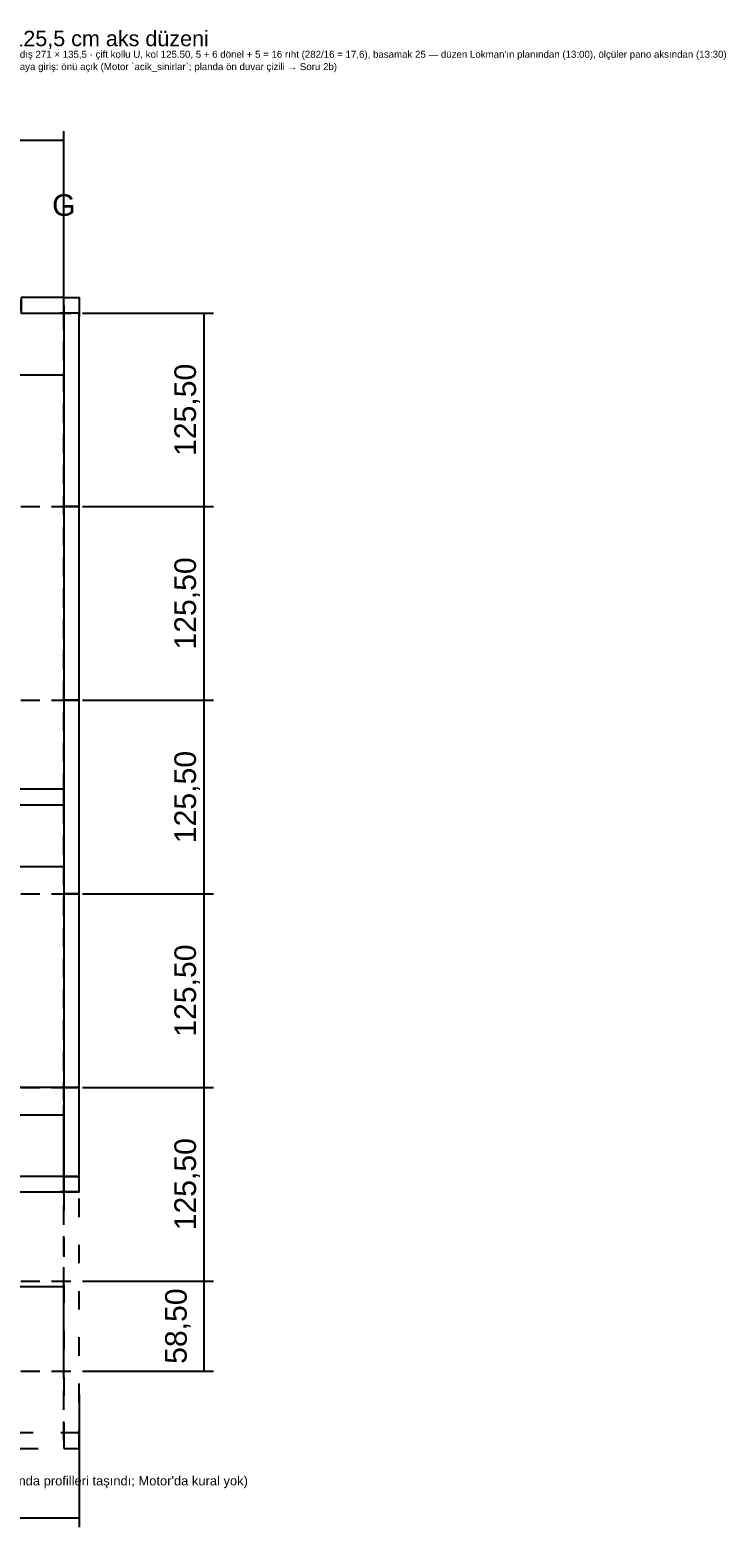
# Model space of a CAD drawing. Header units: centimetres. Extents: x -71 to 5571, y -2315 to 960.
# Drawn here: x 1831 to 2283, y -91 to 880 of the extents above; entities that cross this region are included whole.
import ezdxf
from ezdxf.enums import TextEntityAlignment as Align

# ---------------------------------------------------------------- set-up
doc = ezdxf.new("R2010")
doc.units = ezdxf.units.CM
doc.linetypes.add('AKS_SEYREK', pattern=[20, 12.5, -7.5])
doc.linetypes.add('VERANDA_KESIK', pattern=[30, 12, -18])
for name, color, linetype in [('AKS', 8, 'AKS_SEYREK'), ('AKS_YAZI', 8, 'Continuous'), ('CIFT_KAT_NOT', 1, 'Continuous'), ('DIS_DUVAR_100', 7, 'Continuous'), ('IC_DUVAR_100', 7, 'Continuous'), ('KOSE_PROFIL_100', 1, 'Continuous'), ('MERDIVEN', 4, 'Continuous'), ('ODA_ADLARI', 7, 'Continuous'), ('OLCULER', 7, 'Continuous'), ('OZEL_PANEL_OLCU_CM', 3, 'Continuous'), ('PENCERE', 10, 'Continuous'), ('VERANDA_DIKME', 1, 'Continuous'), ('VERANDA_PROFIL_100', 1, 'VERANDA_KESIK')]:
    doc.layers.add(name, color=color, linetype=linetype)
doc.styles.add('ARIAL_TR', font='arial.ttf')
doc.dimstyles.new('PORTMAN', dxfattribs={"dimtxt": 14, "dimasz": 9, "dimexe": 6, "dimexo": 5, "dimgap": 4, "dimtad": 1, "dimzin": 0, "dimtxsty": 'ARIAL_TR', "dimblk": 'ARCHTICK', "dimcen": 2.5, "dimazin": 3, "dimtfac": 0.5, "dimtmove": 2, "dimatfit": 3})

# ---------------------------------------------------------------- blocks, each defined once
blk = doc.blocks.new('kaynak-pencere-6040')
at = {"layer": 'PENCERE', "color": 1}
for p, q in [((53375.86, 7992.28), (53385.86, 7992.28)), ((53377.86, 7932.28), (53377.86, 7992.28)), ((53383.86, 7932.28), (53383.86, 7992.28)), ((53375.86, 7932.28), (53385.86, 7932.28))]:
    blk.add_line(p, q, dxfattribs=at)
for points in [[(53377.86, 7992.28), (53377.86, 7986.28), (53383.86, 7992.28), (53383.86, 7986.28)], [(53377.86, 7932.28), (53377.86, 7938.28), (53383.86, 7932.28), (53383.86, 7938.28)]]:
    blk.add_solid(points, dxfattribs=at)
at = {"layer": 'PENCERE', "color": 0, "lineweight": 25, "style": 'ARIAL_TR'}
blk.add_text('60/40', height=15.217, rotation=90, dxfattribs=at).set_placement((53373.47, 7935.61))
blk = doc.blocks.new('BOM_P03_PENCERE_600x400')
at = {"layer": 'PENCERE'}
blk.add_blockref('kaynak-pencere-6040', (0, 0), dxfattribs=at)
blk = doc.blocks.new("100'LÜK 115.5'LİK (60x40) VASİSTASLI PANO")
for points in [[(0, 87.75), (10, 87.75), (10, 115.5), (0, 115.5)], [(0, 0), (10, 0), (10, 27.75), (0, 27.75)]]:
    blk.add_lwpolyline(points, close=True)
at = {"layer": 'PENCERE'}
blk.add_blockref('BOM_P03_PENCERE_600x400', (-53375.862, -7904.528), dxfattribs=at)
blk = doc.blocks.new("100'LÜK 115.5'LİK PANO")
blk.add_lwpolyline([(0, 0), (10, 0), (10, 115.5), (0, 115.5)], close=True)
blk = doc.blocks.new("100'LÜK 57.75'LİK PANO")
blk.add_lwpolyline([(0, 0), (10, 0), (10, 57.75), (0, 57.75)], close=True)
blk = doc.blocks.new("100'LÜK 125'LİK PANO")
blk.add_lwpolyline([(0, 0), (10, 0), (10, 125.5), (0, 125.5)], close=True)
blk = doc.blocks.new('*D36')
at = {"color": 0}
for p, q in [((1100, -5), (1100, -91)), ((1863, -5), (1863, -91)), ((1100, -85), (1863, -85))]:
    blk.add_line(p, q, dxfattribs=at)
at = {"layer": 'Defpoints'}
for p in [(1100, 0), (1863, 0), (1100, -85)]:
    blk.add_point(p, dxfattribs=at)
at = {"layer": 'OLCULER', "color": 0, "insert": (1481.5, -74), "char_height": 14, "attachment_point": 5, "style": 'ARIAL_TR'}
blk.add_mtext('763,00', dxfattribs=at)
blk = doc.blocks.new('_ARCHTICK')
blk = doc.blocks.new('*D43')
at = {"color": 0}
for p, q in [((1737.5, 711), (1737.5, 814)), ((1737.5, 808), (1853, 808)), ((1853, 711), (1853, 814))]:
    blk.add_line(p, q, dxfattribs=at)
at = {"layer": 'Defpoints'}
for p in [(1737.5, 808), (1737.5, 706), (1853, 706)]:
    blk.add_point(p, dxfattribs=at)
at = {"layer": 'OLCULER', "color": 0, "insert": (1795.25, 819), "char_height": 14, "attachment_point": 5, "style": 'ARIAL_TR'}
blk.add_mtext('115,50', dxfattribs=at)
blk = doc.blocks.new('*D44')
at = {"color": 0}
for p, q in [((1868, 68.5), (1950, 68.5)), ((1944, 10), (1944, 68.5)), ((1868, 10), (1950, 10))]:
    blk.add_line(p, q, dxfattribs=at)
at = {"layer": 'Defpoints'}
for p in [(1863, 68.5), (1863, 10), (1944, 10)]:
    blk.add_point(p, dxfattribs=at)
at = {"layer": 'OLCULER', "color": 0, "insert": (1927, 39.25), "char_height": 14, "attachment_point": 5, "rotation": 90, "style": 'ARIAL_TR'}
blk.add_mtext('58,50', dxfattribs=at)
blk = doc.blocks.new('*D45')
at = {"color": 0}
for p, q in [((1868, 194), (1950, 194)), ((1944, 68.5), (1944, 194)), ((1868, 68.5), (1950, 68.5))]:
    blk.add_line(p, q, dxfattribs=at)
at = {"layer": 'Defpoints'}
for p in [(1863, 194), (1863, 68.5), (1944, 68.5)]:
    blk.add_point(p, dxfattribs=at)
at = {"layer": 'OLCULER', "color": 0, "insert": (1933, 131.25), "char_height": 14, "attachment_point": 5, "rotation": 90, "style": 'ARIAL_TR'}
blk.add_mtext('125,50', dxfattribs=at)
blk = doc.blocks.new('*D46')
at = {"color": 0}
for p, q in [((1868, 319.5), (1950, 319.5)), ((1944, 194), (1944, 319.5)), ((1868, 194), (1950, 194))]:
    blk.add_line(p, q, dxfattribs=at)
at = {"layer": 'Defpoints'}
for p in [(1863, 319.5), (1863, 194), (1944, 194)]:
    blk.add_point(p, dxfattribs=at)
at = {"layer": 'OLCULER', "color": 0, "insert": (1933, 256.75), "char_height": 14, "attachment_point": 5, "rotation": 90, "style": 'ARIAL_TR'}
blk.add_mtext('125,50', dxfattribs=at)
blk = doc.blocks.new('*D47')
at = {"color": 0}
for p, q in [((1868, 445), (1950, 445)), ((1944, 319.5), (1944, 445)), ((1868, 319.5), (1950, 319.5))]:
    blk.add_line(p, q, dxfattribs=at)
at = {"layer": 'Defpoints'}
for p in [(1863, 445), (1863, 319.5), (1944, 319.5)]:
    blk.add_point(p, dxfattribs=at)
at = {"layer": 'OLCULER', "color": 0, "insert": (1933, 382.25), "char_height": 14, "attachment_point": 5, "rotation": 90, "style": 'ARIAL_TR'}
blk.add_mtext('125,50', dxfattribs=at)
blk = doc.blocks.new('*D48')
at = {"color": 0}
for p, q in [((1868, 570.5), (1950, 570.5)), ((1944, 445), (1944, 570.5)), ((1868, 445), (1950, 445))]:
    blk.add_line(p, q, dxfattribs=at)
at = {"layer": 'Defpoints'}
for p in [(1863, 570.5), (1863, 445), (1944, 445)]:
    blk.add_point(p, dxfattribs=at)
at = {"layer": 'OLCULER', "color": 0, "insert": (1933, 507.75), "char_height": 14, "attachment_point": 5, "rotation": 90, "style": 'ARIAL_TR'}
blk.add_mtext('125,50', dxfattribs=at)
blk = doc.blocks.new('*D49')
at = {"color": 0}
for p, q in [((1868, 696), (1950, 696)), ((1944, 570.5), (1944, 696)), ((1868, 570.5), (1950, 570.5))]:
    blk.add_line(p, q, dxfattribs=at)
at = {"layer": 'Defpoints'}
for p in [(1863, 696), (1863, 570.5), (1944, 570.5)]:
    blk.add_point(p, dxfattribs=at)
at = {"layer": 'OLCULER', "color": 0, "insert": (1933, 633.25), "char_height": 14, "attachment_point": 5, "rotation": 90, "style": 'ARIAL_TR'}
blk.add_mtext('125,50', dxfattribs=at)
blk = doc.blocks.new('*D50')
at = {"color": 0}
for p, q in [((1737.5, 701), (1737.5, 650)), ((1853, 701), (1853, 650)), ((1737.5, 656), (1853, 656))]:
    blk.add_line(p, q, dxfattribs=at)
at = {"layer": 'Defpoints'}
for p in [(1737.5, 706), (1853, 706), (1737.5, 656)]:
    blk.add_point(p, dxfattribs=at)
at = {"layer": 'OZEL_PANEL_OLCU_CM', "color": 0, "insert": (1795.25, 667), "char_height": 14, "attachment_point": 5, "style": 'ARIAL_TR'}
blk.add_mtext('115,50', dxfattribs=at)
blk = doc.blocks.new('*D54')
at = {"color": 0}
for p, q in [((1737.5, 382.25), (1737.5, 331.25)), ((1853, 382.25), (1853, 331.25)), ((1737.5, 337.25), (1853, 337.25))]:
    blk.add_line(p, q, dxfattribs=at)
at = {"layer": 'Defpoints'}
for p in [(1737.5, 387.25), (1853, 387.25), (1737.5, 337.25)]:
    blk.add_point(p, dxfattribs=at)
at = {"layer": 'OZEL_PANEL_OLCU_CM', "color": 0, "insert": (1795.25, 348.25), "char_height": 14, "attachment_point": 5, "style": 'ARIAL_TR'}
blk.add_mtext('115,50', dxfattribs=at)
blk = doc.blocks.new('*D58')
at = {"color": 0}
for p, q in [((1737.5, 131.25), (1737.5, 182.25)), ((1737.5, 176.25), (1853, 176.25)), ((1853, 131.25), (1853, 182.25))]:
    blk.add_line(p, q, dxfattribs=at)
at = {"layer": 'Defpoints'}
for p in [(1737.5, 176.25), (1737.5, 126.25), (1853, 126.25)]:
    blk.add_point(p, dxfattribs=at)
at = {"layer": 'OZEL_PANEL_OLCU_CM', "color": 0, "insert": (1795.25, 187.25), "char_height": 14, "attachment_point": 5, "style": 'ARIAL_TR'}
blk.add_mtext('115,50', dxfattribs=at)
blk = doc.blocks.new('*D69')
at = {"color": 0}
for p, q in [((1858, 194), (1802, 194)), ((1808, 136.25), (1808, 194)), ((1858, 136.25), (1802, 136.25))]:
    blk.add_line(p, q, dxfattribs=at)
at = {"layer": 'Defpoints'}
for p in [(1863, 194), (1808, 136.25), (1863, 136.25)]:
    blk.add_point(p, dxfattribs=at)
at = {"layer": 'OZEL_PANEL_OLCU_CM', "color": 0, "insert": (1791, 165.125), "char_height": 14, "attachment_point": 5, "rotation": 90, "style": 'ARIAL_TR'}
blk.add_mtext('57,75', dxfattribs=at)
blk = doc.blocks.new('*D70')
at = {"color": 0}
for p, q in [((1549.25, 15), (1549.25, 71)), ((1853, 15), (1853, 71)), ((1549.25, 65), (1853, 65))]:
    blk.add_line(p, q, dxfattribs=at)
at = {"layer": 'Defpoints'}
for p in [(1549.25, 65), (1549.25, 10), (1853, 10)]:
    blk.add_point(p, dxfattribs=at)
at = {"layer": 'OLCULER', "color": 0, "insert": (1701.125, 76), "char_height": 14, "attachment_point": 5, "style": 'ARIAL_TR'}
blk.add_mtext('303,75', dxfattribs=at)
blk = doc.blocks.new("100'LÜK VERANDA PROFİLİ 308.75 (ÖN)")
blk.add_lwpolyline([(0, 0), (308.75, 0), (308.75, 10), (0, 10)], close=True)
blk = doc.blocks.new("100'LÜK VERANDA PROFİLİ 166.25 (YAN)")
blk.add_lwpolyline([(0, 0), (10, 0), (10, 166.25), (0, 166.25)], close=True)
blk = doc.blocks.new('100X100 VERANDA DİKMESİ')
blk.add_lwpolyline([(0, 0), (10, 0), (10, 10), (0, 10)], close=True)
blk = doc.blocks.new('100X100 DIŞ KÖŞE DİREĞİ')
at = {"color": 1}
for p, q in [((10, 12.5), (12.5, 12.5)), ((0, 2.5), (0, 0)), ((10, 2.5), (10, 0)), ((10, 2.5), (12.5, 2.5))]:
    blk.add_line(p, q, dxfattribs=at)
blk.add_lwpolyline([(0, 2.5), (10, 2.5), (10, 12.5), (0, 12.5)], close=True, dxfattribs=at)

msp = doc.modelspace()

# ---------------------------------------------------------------- linework, layer by layer
at = {"layer": 'AKS'}
for p, q in [((1853, -35), (1853, 747)), ((1065, 696), (1898, 696)), ((1065, 570.5), (1898, 570.5)), ((1065, 445), (1898, 445)), ((1065, 319.5), (1898, 319.5)), ((1065, 194), (1898, 194)), ((1065, 68.5), (1898, 68.5)), ((1065, 10), (1898, 10))]:
    msp.add_line(p, q, dxfattribs=at)

# ---------------------------------------------------------------- block references
at = {"layer": 'DIS_DUVAR_100', "rotation": 270}
for name, p in [("100'LÜK 115.5'LİK (60x40) VASİSTASLI PANO", (1737.5, 706)), ("100'LÜK 115.5'LİK PANO", (1737.5, 136.25))]:
    msp.add_blockref(name, p, dxfattribs=at)
at = {"layer": 'DIS_DUVAR_100'}
for name, p in [("100'LÜK 125'LİK PANO", (1853, 570.5)), ("100'LÜK 125'LİK PANO", (1853, 445)), ("100'LÜK 125'LİK PANO", (1853, 319.5)), ("100'LÜK 125'LİK PANO", (1853, 194)), ("100'LÜK 57.75'LİK PANO", (1853, 136.25))]:
    msp.add_blockref(name, p, dxfattribs=at)
at = {"layer": 'IC_DUVAR_100', "rotation": 270}
msp.add_blockref("100'LÜK 115.5'LİK PANO", (1737.5, 387.25), dxfattribs=at)
at = {"layer": 'KOSE_PROFIL_100', "xscale": -1}
msp.add_blockref('100X100 DIŞ KÖŞE DİREĞİ', (1863, 693.5), dxfattribs=at)
at = {"layer": 'KOSE_PROFIL_100', "xscale": -1, "yscale": -1}
msp.add_blockref('100X100 DIŞ KÖŞE DİREĞİ', (1863, 138.75), dxfattribs=at)
at = {"layer": 'VERANDA_DIKME'}
msp.add_blockref('100X100 VERANDA DİKMESİ', (1853, -40), dxfattribs=at)
at = {"layer": 'VERANDA_PROFIL_100'}
for name, p in [("100'LÜK VERANDA PROFİLİ 166.25 (YAN)", (1853, -40)), ("100'LÜK VERANDA PROFİLİ 308.75 (ÖN)", (1554.25, -40))]:
    msp.add_blockref(name, p, dxfattribs=at)

# ---------------------------------------------------------------- texts
at = {"layer": 'AKS_YAZI', "style": 'ARIAL_TR'}
msp.add_text('G', height=14, dxfattribs=at).set_placement((1853, 766), align=Align.MIDDLE_CENTER)
at = {"layer": 'CIFT_KAT_NOT', "style": 'ARIAL_TR'}
msp.add_text("BALKON KİRİŞLERİ 40 DIŞARIDA (Lokman 14:43/14:50; Motor'un veranda profilleri taşındı; Motor'da kural yok)", height=6, dxfattribs=at).set_placement((1556, -64))
at = {"layer": 'MERDIVEN', "style": 'ARIAL_TR'}
for s, p in [("MERDİVEN KOVASI dıştan dışa 271 = 10 profil + 2 × 125,5 + 10 profil (Lokman 14:42); iç 251.0; çıkma geriye net 125,5 pano + 10 profil (14:48) → dış 271 × 135,5 · çift kollu U, kol 125.50, 5 + 6 dönel + 5 = 16 rıht (282/16 = 17,6), basamak 25 — düzen Lokman'ın planından (13:00), ölçüler pano aksından (13:30)", (1413.75, 861.5)), ("Çıkma duvarları akslara ortalı 10'luk dış pano; arka duvar ek yerlerinde (261→318,75 ve 579,75→637,5 kesik panolar) H simgesi yok · zeminde kovaya giriş: önü açık (Motor `acik_sinirlar`; planda ön duvar çizili → Soru 2b)", (1413.75, 853.5))]:
    msp.add_text(s, height=4.5, dxfattribs=at).set_placement(p)
at = {"layer": 'ODA_ADLARI', "style": 'ARIAL_TR'}
msp.add_text('CK-01 birinci kat | 5 PANO + 115,5 cm x 5 PANO + 58,5 cm | 763 × 706 (10 + 5 × 125,5 + 115,5 + 10) cm | Model ve ölçüler: cm | 125,5 cm aks düzeni', height=10, dxfattribs=at).set_placement((1481.5, 874), align=Align.MIDDLE_CENTER)

# ---------------------------------------------------------------- dimensions: what is measured, and where the dimension line sits
at = {"layer": 'OLCULER'}
for base, p1, p2, picture, middle in [((1737.5, 808), (1737.5, 706), (1853, 706), '*D43', (1795.25, 819)), ((1549.25, 65), (1549.25, 10), (1853, 10), '*D70', (1701.125, 76)), ((1100, -85), (1100, 0), (1863, 0), '*D36', (1481.5, -74))]:
    dim = msp.add_linear_dim(base=base, p1=p1, p2=p2, dimstyle='PORTMAN', dxfattribs=at)
    dim.commit()
    dim.dimension.update_dxf_attribs({"geometry": picture, "text_midpoint": middle})
for base, p1, p2, picture, middle in [((1944, 570.5), (1863, 570.5), (1863, 696), '*D49', (1933, 633.25)), ((1944, 445), (1863, 445), (1863, 570.5), '*D48', (1933, 507.75)), ((1944, 319.5), (1863, 319.5), (1863, 445), '*D47', (1933, 382.25)), ((1944, 194), (1863, 194), (1863, 319.5), '*D46', (1933, 256.75)), ((1944, 68.5), (1863, 68.5), (1863, 194), '*D45', (1933, 131.25)), ((1944, 10), (1863, 10), (1863, 68.5), '*D44', (1927, 39.25))]:
    dim = msp.add_linear_dim(base=base, p1=p1, p2=p2, angle=90, dimstyle='PORTMAN', dxfattribs=at)
    dim.commit()
    dim.dimension.update_dxf_attribs({"geometry": picture, "text_midpoint": middle})
at = {"layer": 'OZEL_PANEL_OLCU_CM'}
for base, p1, p2, picture, middle in [((1737.5, 656), (1737.5, 706), (1853, 706), '*D50', (1795.25, 667)), ((1737.5, 337.25), (1737.5, 387.25), (1853, 387.25), '*D54', (1795.25, 348.25)), ((1737.5, 176.25), (1737.5, 126.25), (1853, 126.25), '*D58', (1795.25, 187.25))]:
    dim = msp.add_linear_dim(base=base, p1=p1, p2=p2, dimstyle='PORTMAN', dxfattribs=at)
    dim.commit()
    dim.dimension.update_dxf_attribs({"geometry": picture, "text_midpoint": middle})
dim = msp.add_linear_dim(base=(1808, 136.25), p1=(1863, 136.25), p2=(1863, 194), angle=90, dimstyle='PORTMAN', dxfattribs=at)
dim.commit()
dim.dimension.update_dxf_attribs({"geometry": '*D69', "text_midpoint": (1791, 165.125)})

doc.saveas('drawing.dxf')
